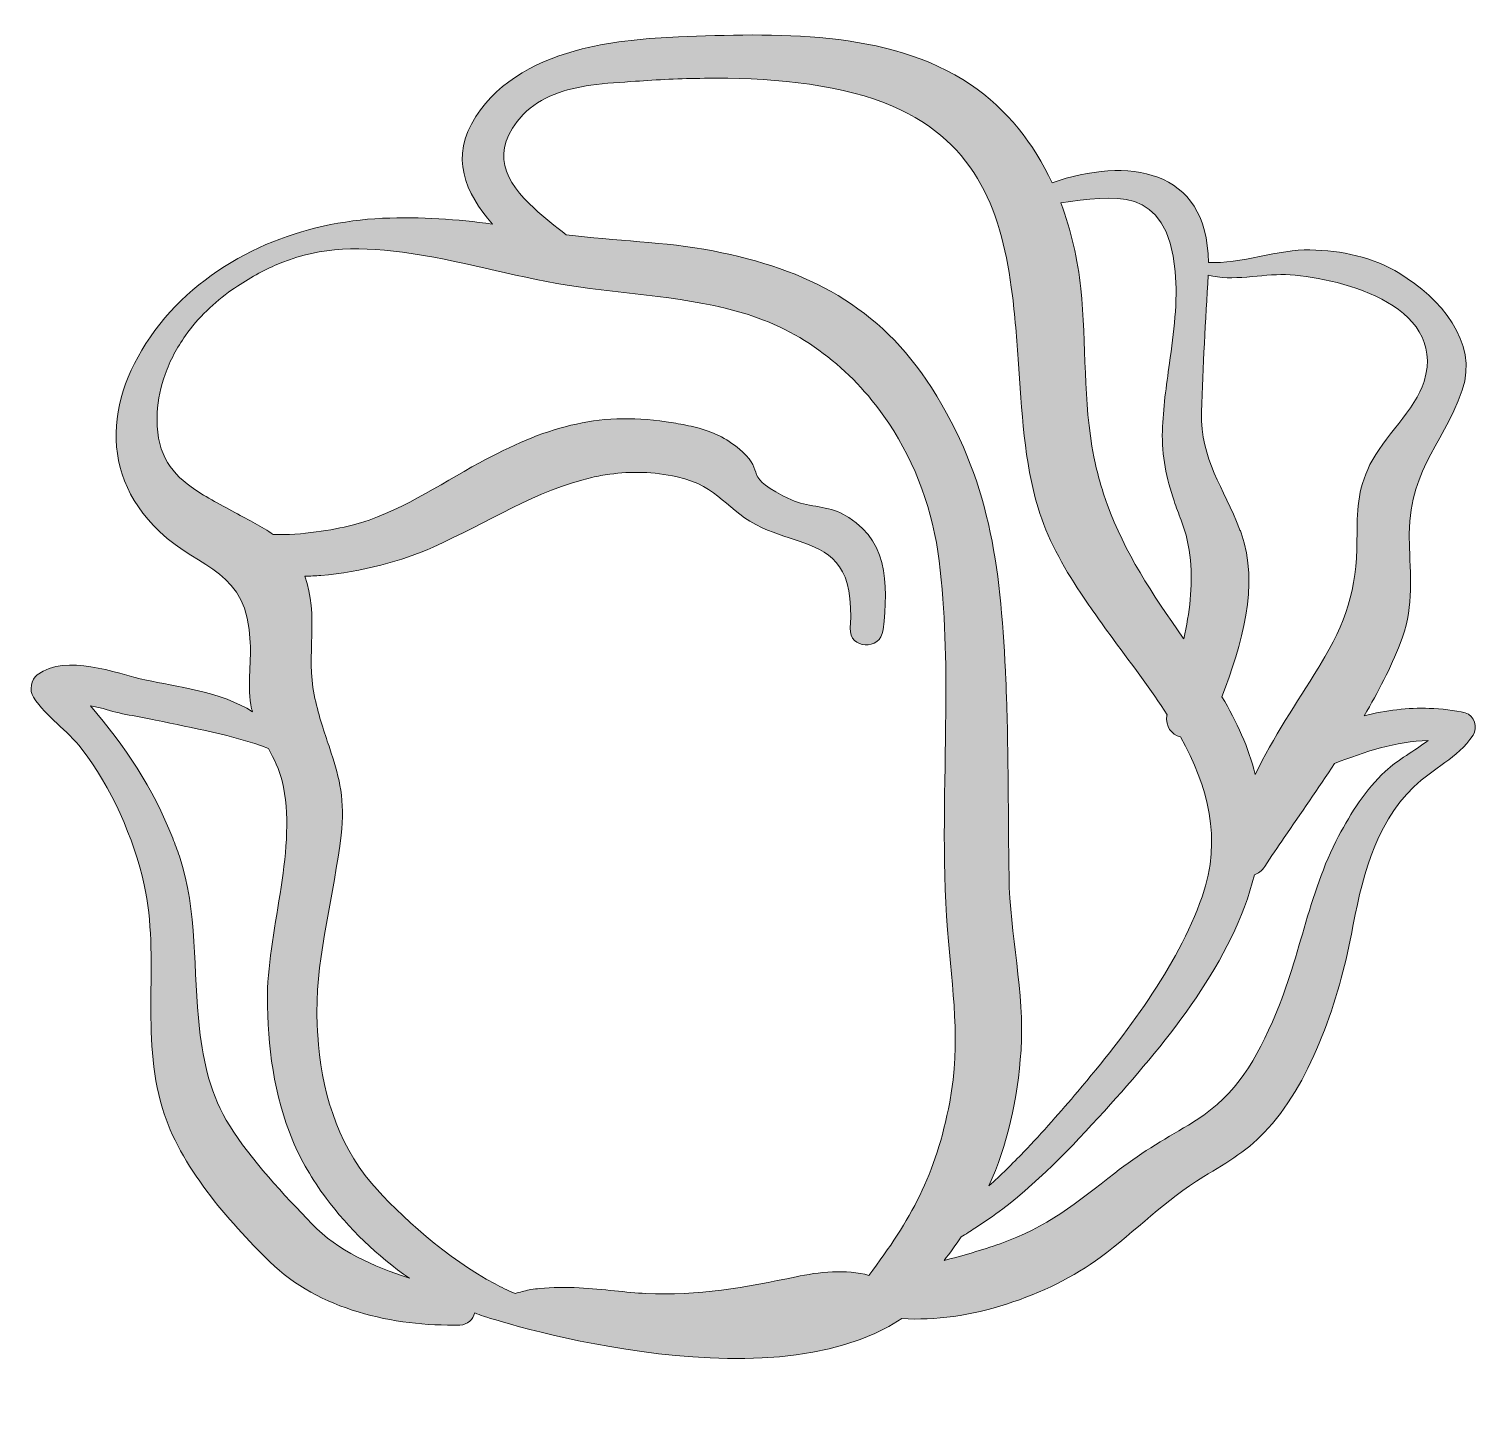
# Model space of a CAD drawing. Extents: x 28 to 2067, y -2033 to -35.
# Drawn here: x 37.5 to 362.8, y -780 to -470.2 of the extents above; entities that cross this region are included whole.
import ezdxf

# ---------------------------------------------------------------- set-up
doc = ezdxf.new("R2010")
doc.units = 0
doc.header["$MEASUREMENT"] = 0
doc.layers.add('Layer 1', color=7, linetype='Continuous', lineweight=0)

msp = doc.modelspace()

# ---------------------------------------------------------------- hatches: boundary and pattern name
at = {"layer": 'Layer 1', "true_color": 0xfe8896, "transparency": 33554687}
h = msp.add_hatch(color=241, dxfattribs=at)
h.dxf.hatch_style = 2
edge = h.paths.add_edge_path()
edge.add_spline(control_points=[(54.17, -622.65), (57.89, -623.92), (62.11, -624.38), (65.93, -625.24), (74.46, -627.07), (83.07, -628.52), (91.26, -631.6), (92.48, -633.95), (93.69, -636.3), (94.31, -638.86), (97.85, -653.67), (91.24, -671.61), (91.03, -686.83), (91.03, -686.83), (91.03, -687.35), (91.03, -687.35), (91.01, -698.31), (92.48, -709.4), (96.69, -719.58), (98.5, -723.92), (101.06, -728.26), (104.16, -732.45), (109.2, -739.2), (115.66, -745.48), (122.85, -750.44), (114.76, -747.73), (106.82, -744.34), (101.01, -738.27), (94.88, -731.91), (87.21, -723.69), (82.55, -716.25), (78.34, -709.47), (76.61, -702.08), (75.76, -694.48), (74.31, -681.56), (75.39, -668.01), (71.26, -655.74), (70.79, -654.37), (70.3, -653.05), (69.78, -651.73), (65.36, -640.41), (58.98, -631.1), (51.36, -622.06), (52.31, -622.26), (53.24, -622.42), (54.17, -622.65)], knot_values=[0, 0, 0, 0, 1, 1, 1, 2, 2, 2, 3, 3, 3, 4, 4, 4, 5, 5, 5, 6, 6, 6, 7, 7, 7, 8, 8, 8, 9, 9, 9, 10, 10, 10, 11, 11, 11, 12, 12, 12, 13, 13, 13, 14, 14, 14, 15, 15, 15, 15], degree=3, periodic=0)
edge = h.paths.add_edge_path()
edge.add_spline(control_points=[(83.72, -578.66), (80.12, -576.7), (76.71, -574.96), (73.87, -572.9), (69.01, -569.36), (65.83, -564.81), (66.3, -556.28), (66.48, -553.28), (67.1, -550.41), (68.05, -547.7), (69.16, -544.57), (70.72, -541.65), (72.63, -538.96), (75.47, -534.98), (79.06, -531.49), (83.04, -528.75), (86.35, -526.47), (89.51, -524.64), (92.63, -523.27), (101.45, -519.37), (110.11, -518.77), (121.35, -520.27), (133.94, -521.95), (145.75, -525.65), (158.26, -527.66), (171.73, -529.83), (185.48, -530.09), (198.63, -534.2), (212.05, -538.39), (222.88, -547.31), (230.4, -558.63), (236.47, -567.75), (240.38, -578.45), (241.72, -589.52), (243.09, -600.81), (243.3, -612.18), (243.19, -623.58), (243.06, -639.84), (242.34, -656.12), (243.58, -672.28), (244.62, -686), (246.66, -697.25), (244.07, -710.95), (241, -727.33), (235.31, -737.34), (225.95, -749.79), (220.99, -748.35), (214.55, -749.05), (209.62, -750.11), (198.32, -752.51), (187.57, -754.4), (175.89, -753.85), (171.67, -753.65), (166.3, -752.9), (160.95, -752.61), (157.9, -752.43), (154.9, -752.46), (152.11, -752.74), (151.44, -752.82), (150.79, -752.87), (150.14, -752.97), (149.06, -753.18), (148.02, -753.44), (147.04, -753.75), (146.89, -753.8), (146.73, -753.83), (146.58, -753.88), (146.47, -753.83), (146.37, -753.75), (146.24, -753.72), (144.87, -753.13), (143.47, -752.48), (142.08, -751.73), (131.53, -746.12), (120.65, -736.43), (114.37, -729.12), (106.49, -719.92), (103.05, -707.79), (102.3, -695.83), (102.2, -694.15), (102.12, -692.47), (102.12, -690.81), (102.09, -677.32), (105.97, -664.32), (107.57, -651.03), (108.48, -643.3), (107.13, -638.11), (105.35, -632.65), (105.12, -631.96), (104.89, -631.28), (104.65, -630.59), (103.57, -627.3), (102.38, -623.84), (101.5, -619.6), (99.69, -610.76), (102.64, -601.66), (99.38, -592.98), (100.59, -592.95), (101.78, -592.88), (103, -592.77), (112.15, -592.05), (121.32, -589.52), (128.2, -586.44), (140.32, -580.96), (151.44, -573.62), (163.82, -570.8), (165.14, -570.52), (166.45, -570.26), (167.8, -570.08), (172.58, -569.41), (177.59, -569.48), (182.92, -570.65), (192.53, -572.77), (193.95, -578.43), (201.99, -582.07), (205.33, -583.57), (208.53, -584.48), (211.35, -585.48), (218.02, -587.89), (222.59, -590.99), (221.77, -604.61), (221.46, -609.39), (228.59, -609.7), (229.13, -605), (230.35, -594.48), (230.3, -584.01), (219.54, -578.76), (216.13, -577.11), (211.97, -577.39), (208.61, -575.84), (197.11, -570.52), (202.87, -569.67), (197.57, -565.04), (194.29, -562.17), (191.6, -560.8), (187.86, -559.77), (187.11, -559.56), (186.33, -559.38), (185.48, -559.2), (185.27, -559.14), (185.06, -559.12), (184.86, -559.07), (183.36, -558.76), (181.91, -558.53), (180.49, -558.29), (164.82, -556.02), (153.04, -559.66), (138.62, -567.49), (129.36, -572.53), (120.34, -578.87), (110, -581.5), (105.48, -582.64), (98.86, -583.75), (92.3, -583.62), (89.82, -581.81), (86.92, -580.44), (83.72, -578.66)], knot_values=[0, 0, 0, 0, 1, 1, 1, 2, 2, 2, 3, 3, 3, 4, 4, 4, 5, 5, 5, 6, 6, 6, 7, 7, 7, 8, 8, 8, 9, 9, 9, 10, 10, 10, 11, 11, 11, 12, 12, 12, 13, 13, 13, 14, 14, 14, 15, 15, 15, 16, 16, 16, 17, 17, 17, 18, 18, 18, 19, 19, 19, 20, 20, 20, 21, 21, 21, 22, 22, 22, 23, 23, 23, 24, 24, 24, 25, 25, 25, 26, 26, 26, 27, 27, 27, 28, 28, 28, 29, 29, 29, 30, 30, 30, 31, 31, 31, 32, 32, 32, 33, 33, 33, 34, 34, 34, 35, 35, 35, 36, 36, 36, 37, 37, 37, 38, 38, 38, 39, 39, 39, 40, 40, 40, 41, 41, 41, 42, 42, 42, 43, 43, 43, 44, 44, 44, 45, 45, 45, 46, 46, 46, 47, 47, 47, 48, 48, 48, 49, 49, 49, 50, 50, 50, 51, 51, 51, 52, 52, 52, 52], degree=3, periodic=0)
edge = h.paths.add_edge_path()
edge.add_spline(control_points=[(148.41, -489.41), (152.32, -485.3), (157.92, -483.62), (163.58, -482.82), (166.97, -482.35), (170.43, -482.15), (173.56, -481.94), (178.39, -481.58), (183.64, -481.32), (189.07, -481.27), (202.9, -481.09), (217.76, -482.25), (229.42, -486.77), (249.53, -494.58), (255.47, -510.35), (257.9, -528.1), (258.62, -533.38), (259.04, -538.8), (259.43, -544.28), (260.2, -555.81), (260.82, -567.39), (263.9, -577.63), (265.89, -584.24), (269.38, -590.58), (273.46, -596.75), (275.84, -600.32), (278.4, -603.86), (280.98, -607.38), (285.09, -612.93), (289.28, -618.44), (292.87, -624.07), (292.87, -624.1), (292.87, -624.13), (292.82, -624.13), (292.38, -626.76), (293.85, -628.42), (295.82, -629.01), (302.02, -640.1), (305.28, -651.7), (300.68, -664.86), (295.1, -680.81), (283.57, -695.77), (272.79, -708.57), (269.04, -713.01), (264.96, -717.67), (260.64, -722.16), (258.13, -724.75), (255.57, -727.31), (252.89, -729.74), (256.97, -720.56), (259.32, -710.53), (260.07, -699.24), (260.92, -686.34), (257.54, -673.26), (257.38, -660.34), (257.2, -646.77), (257.28, -633.35), (256.79, -619.81), (256.74, -617.97), (256.69, -616.11), (256.58, -614.28), (255.37, -590.32), (253.12, -571.22), (239.96, -550.64), (228.33, -532.42), (212.13, -524.07), (190.98, -519.99), (180.05, -517.87), (169.04, -517.79), (158.05, -516.37), (155.62, -514.48), (153.06, -512.52), (150.82, -510.42), (144.46, -504.56), (140.5, -497.71), (148.41, -489.41)], knot_values=[0, 0, 0, 0, 1, 1, 1, 2, 2, 2, 3, 3, 3, 4, 4, 4, 5, 5, 5, 6, 6, 6, 7, 7, 7, 8, 8, 8, 9, 9, 9, 10, 10, 10, 11, 11, 11, 12, 12, 12, 13, 13, 13, 14, 14, 14, 15, 15, 15, 16, 16, 16, 17, 17, 17, 18, 18, 18, 19, 19, 19, 20, 20, 20, 21, 21, 21, 22, 22, 22, 23, 23, 23, 24, 24, 24, 25, 25, 25, 25], degree=3, periodic=0)
edge = h.paths.add_edge_path()
edge.add_spline(control_points=[(294.66, -524.64), (295.28, -531.36), (294.35, -538.29), (293.36, -545.19), (292.67, -550.28), (291.94, -555.35), (291.79, -560.31), (291.61, -566.05), (292.69, -570.96), (294.42, -576.08), (294.89, -577.5), (295.43, -578.92), (296, -580.39), (297.16, -583.39), (297.78, -586.39), (298.09, -589.36), (298.66, -595.28), (297.86, -601.15), (296.59, -607.01), (296.57, -606.96), (296.52, -606.89), (296.46, -606.83), (289.43, -596.86), (283.33, -587.68), (279.41, -576.8), (278.19, -573.44), (277.18, -569.92), (276.41, -566.15), (273.93, -553.69), (274.78, -540.97), (273.49, -528.41), (272.81, -521.93), (271.34, -515.39), (268.99, -509.21), (280.7, -507.71), (292.79, -504.84), (294.66, -524.64)], knot_values=[0, 0, 0, 0, 1, 1, 1, 2, 2, 2, 3, 3, 3, 4, 4, 4, 5, 5, 5, 6, 6, 6, 7, 7, 7, 8, 8, 8, 9, 9, 9, 10, 10, 10, 11, 11, 11, 12, 12, 12, 12], degree=3, periodic=0)
edge = h.paths.add_edge_path()
edge.add_spline(control_points=[(302.07, -525.41), (307.4, -526.91), (314.17, -525.1), (319.37, -525.31), (330.25, -525.73), (355.84, -531.62), (350.51, -549.25), (348.55, -555.6), (341.31, -561.91), (338.36, -567.93), (335.47, -573.8), (335.49, -578.3), (335.44, -584.84), (335.37, -596.06), (333.04, -603.32), (327.2, -612.83), (327.04, -613.09), (326.91, -613.32), (326.76, -613.55), (321.85, -621.41), (316.65, -629.14), (312.62, -637.41), (311.12, -631.34), (308.46, -625.62), (305.15, -620.02), (309.57, -608.36), (313.63, -595.02), (309.44, -583.21), (309.34, -582.92), (309.21, -582.67), (309.1, -582.41), (305.59, -573.05), (300.34, -566.95), (300.57, -556.1), (300.81, -545.86), (301.51, -535.62), (302.07, -525.41)], knot_values=[0, 0, 0, 0, 1, 1, 1, 2, 2, 2, 3, 3, 3, 4, 4, 4, 5, 5, 5, 6, 6, 6, 7, 7, 7, 8, 8, 8, 9, 9, 9, 10, 10, 10, 11, 11, 11, 12, 12, 12, 12], degree=3, periodic=0)
edge = h.paths.add_edge_path()
edge.add_spline(control_points=[(351.42, -629.79), (348.31, -632.19), (344.7, -634.05), (341.78, -636.74), (337.38, -640.82), (334.1, -646.02), (331.31, -651.26), (324.43, -664.32), (322.54, -679.36), (316.47, -692.93), (311.9, -703.09), (307.4, -710.33), (297.63, -716.09), (291.89, -719.42), (286.38, -722.68), (281.14, -726.84), (272.71, -733.43), (265.73, -739.12), (255.39, -742.69), (251.26, -744.13), (247.02, -745.38), (242.81, -746.46), (244.15, -744.75), (245.44, -742.95), (246.66, -741.16), (247.69, -740.54), (248.7, -739.87), (249.73, -739.22), (251.85, -737.85), (253.95, -736.43), (255.96, -734.88), (264.93, -727.98), (272.89, -719.5), (280.16, -711.41), (293.03, -696.99), (307.66, -679.26), (312.44, -659.92), (313.29, -659.67), (314.12, -659.07), (314.76, -658.04), (316.19, -655.89), (317.63, -653.75), (319.13, -651.58), (322.83, -646.15), (326.71, -640.62), (330.43, -634.98), (337.2, -632.27), (344.08, -630.07), (351.42, -629.79)], knot_values=[0, 0, 0, 0, 1, 1, 1, 2, 2, 2, 3, 3, 3, 4, 4, 4, 5, 5, 5, 6, 6, 6, 7, 7, 7, 8, 8, 8, 9, 9, 9, 10, 10, 10, 11, 11, 11, 12, 12, 12, 13, 13, 13, 14, 14, 14, 15, 15, 15, 16, 16, 16, 16], degree=3, periodic=0)
edge = h.paths.add_edge_path()
edge.add_spline(control_points=[(49.39, -631.72), (55.93, -640.23), (61.07, -651.73), (63.37, -662.17), (66.99, -678.64), (62.42, -695.85), (67.46, -712.34), (71.36, -725.21), (82.06, -737.44), (91.57, -746.77), (102.51, -757.52), (119.31, -761.27), (134.2, -760.94), (135.95, -760.91), (137.17, -759.64), (137.53, -758.22), (138.18, -758.48), (138.82, -758.74), (139.49, -758.94), (139.49, -758.94), (202.99, -780), (233.32, -759.46), (248.18, -760.57), (266.25, -754.34), (277.86, -745.76), (285.89, -739.82), (292.33, -732.89), (301.07, -727.64), (306.55, -724.34), (311.22, -721.62), (315.54, -716.81), (325.59, -705.54), (331.38, -687.76), (334.18, -673.26), (336.42, -661.6), (339.16, -648.86), (348.16, -640.23), (352.66, -635.89), (357.9, -633.92), (361.47, -628.6), (362.61, -626.94), (361.86, -624.15), (359.74, -623.63), (357.21, -623.01), (354.47, -622.65), (351.67, -622.6), (346.92, -622.45), (341.93, -623.01), (337.07, -624.25), (340.2, -618.93), (343.02, -613.5), (345.16, -608.02), (348.06, -600.63), (347.56, -594.17), (347.2, -586.57), (346.43, -569.25), (354.29, -564.73), (359.04, -551.19), (362.81, -540.41), (353.98, -530.43), (345.06, -525.08), (338.93, -521.33), (332.03, -519.88), (324.9, -519.75), (318.07, -519.57), (309.21, -522.96), (302.1, -522.57), (301.94, -501.27), (283.8, -498.89), (267.05, -504.69), (262.97, -495.95), (256.94, -488.19), (248.75, -482.66), (230.35, -470.21), (204.42, -471.14), (183.23, -471.99), (176.43, -472.25), (168.86, -472.89), (161.65, -474.68), (152.08, -477.08), (143.19, -481.53), (137.76, -489.85), (131.87, -498.87), (135.36, -507.01), (141.54, -513.96), (133.5, -512.91), (125.59, -512.26), (116.8, -512.67), (107.96, -513.09), (98.97, -515.02), (90.69, -518.57), (82.06, -522.31), (74.18, -527.74), (68.03, -535.03), (55.49, -549.76), (51.98, -568.84), (66.79, -582.92), (76.12, -591.79), (86.53, -591.33), (87.18, -607.82), (87.36, -612.78), (86.43, -617.77), (87.46, -622.7), (87.52, -622.94), (87.59, -623.14), (87.7, -623.4), (80.92, -618.9), (69.94, -617.61), (63.89, -616.29), (56.6, -614.66), (46.11, -610.24), (39.39, -615.05), (38.04, -616.04), (37.53, -618.67), (38.51, -620.09), (41.51, -624.62), (46.03, -627.36), (49.39, -631.72)], knot_values=[0, 0, 0, 0, 1, 1, 1, 2, 2, 2, 3, 3, 3, 4, 4, 4, 5, 5, 5, 6, 6, 6, 7, 7, 7, 8, 8, 8, 9, 9, 9, 10, 10, 10, 11, 11, 11, 12, 12, 12, 13, 13, 13, 14, 14, 14, 15, 15, 15, 16, 16, 16, 17, 17, 17, 18, 18, 18, 19, 19, 19, 20, 20, 20, 21, 21, 21, 22, 22, 22, 23, 23, 23, 24, 24, 24, 25, 25, 25, 26, 26, 26, 27, 27, 27, 28, 28, 28, 29, 29, 29, 30, 30, 30, 31, 31, 31, 32, 32, 32, 33, 33, 33, 34, 34, 34, 35, 35, 35, 36, 36, 36, 37, 37, 37, 38, 38, 38, 39, 39, 39, 39], degree=3, periodic=0)

# ---------------------------------------------------------------- linework, layer by layer
at = {"layer": 'Layer 1'}
for points, knots in [([(49.39, -631.72), (55.93, -640.23), (61.07, -651.73), (63.37, -662.17), (66.99, -678.64), (62.42, -695.85), (67.46, -712.34), (71.36, -725.21), (82.06, -737.44), (91.57, -746.77), (102.51, -757.52), (119.31, -761.27), (134.2, -760.94), (135.95, -760.91), (137.17, -759.64), (137.53, -758.22), (138.18, -758.48), (138.82, -758.74), (139.49, -758.94), (139.49, -758.94), (202.99, -780), (233.32, -759.46), (248.18, -760.57), (266.25, -754.34), (277.86, -745.76), (285.89, -739.82), (292.33, -732.89), (301.07, -727.64), (306.55, -724.34), (311.22, -721.62), (315.54, -716.81), (325.59, -705.54), (331.38, -687.76), (334.18, -673.26), (336.42, -661.6), (339.16, -648.86), (348.16, -640.23), (352.66, -635.89), (357.9, -633.92), (361.47, -628.6), (362.61, -626.94), (361.86, -624.15), (359.74, -623.63), (357.21, -623.01), (354.47, -622.65), (351.67, -622.6), (346.92, -622.45), (341.93, -623.01), (337.07, -624.25), (340.2, -618.93), (343.02, -613.5), (345.16, -608.02), (348.06, -600.63), (347.56, -594.17), (347.2, -586.57), (346.43, -569.25), (354.29, -564.73), (359.04, -551.19), (362.81, -540.41), (353.98, -530.43), (345.06, -525.08), (338.93, -521.33), (332.03, -519.88), (324.9, -519.75), (318.07, -519.57), (309.21, -522.96), (302.1, -522.57), (301.94, -501.27), (283.8, -498.89), (267.05, -504.69), (262.97, -495.95), (256.94, -488.19), (248.75, -482.66), (230.35, -470.21), (204.42, -471.14), (183.23, -471.99), (176.43, -472.25), (168.86, -472.89), (161.65, -474.68), (152.08, -477.08), (143.19, -481.53), (137.76, -489.85), (131.87, -498.87), (135.36, -507.01), (141.54, -513.96), (133.5, -512.91), (125.59, -512.26), (116.8, -512.67), (107.96, -513.09), (98.97, -515.02), (90.69, -518.57), (82.06, -522.31), (74.18, -527.74), (68.03, -535.03), (55.49, -549.76), (51.98, -568.84), (66.79, -582.92), (76.12, -591.79), (86.53, -591.33), (87.18, -607.82), (87.36, -612.78), (86.43, -617.77), (87.46, -622.7), (87.52, -622.94), (87.59, -623.14), (87.7, -623.4), (80.92, -618.9), (69.94, -617.61), (63.89, -616.29), (56.6, -614.66), (46.11, -610.24), (39.39, -615.05), (38.04, -616.04), (37.53, -618.67), (38.51, -620.09), (41.51, -624.62), (46.03, -627.36), (49.39, -631.72)], [0, 0, 0, 0, 1, 1, 1, 2, 2, 2, 3, 3, 3, 4, 4, 4, 5, 5, 5, 6, 6, 6, 7, 7, 7, 8, 8, 8, 9, 9, 9, 10, 10, 10, 11, 11, 11, 12, 12, 12, 13, 13, 13, 14, 14, 14, 15, 15, 15, 16, 16, 16, 17, 17, 17, 18, 18, 18, 19, 19, 19, 20, 20, 20, 21, 21, 21, 22, 22, 22, 23, 23, 23, 24, 24, 24, 25, 25, 25, 26, 26, 26, 27, 27, 27, 28, 28, 28, 29, 29, 29, 30, 30, 30, 31, 31, 31, 32, 32, 32, 33, 33, 33, 34, 34, 34, 35, 35, 35, 36, 36, 36, 37, 37, 37, 38, 38, 38, 39, 39, 39, 39]), ([(148.41, -489.41), (152.32, -485.3), (157.92, -483.62), (163.58, -482.82), (166.97, -482.35), (170.43, -482.15), (173.56, -481.94), (178.39, -481.58), (183.64, -481.32), (189.07, -481.27), (202.9, -481.09), (217.76, -482.25), (229.42, -486.77), (249.53, -494.58), (255.47, -510.35), (257.9, -528.1), (258.62, -533.38), (259.04, -538.8), (259.43, -544.28), (260.2, -555.81), (260.82, -567.39), (263.9, -577.63), (265.89, -584.24), (269.38, -590.58), (273.46, -596.75), (275.84, -600.32), (278.4, -603.86), (280.98, -607.38), (285.09, -612.93), (289.28, -618.44), (292.87, -624.07), (292.87, -624.1), (292.87, -624.13), (292.82, -624.13), (292.38, -626.76), (293.85, -628.42), (295.82, -629.01), (302.02, -640.1), (305.28, -651.7), (300.68, -664.86), (295.1, -680.81), (283.57, -695.77), (272.79, -708.57), (269.04, -713.01), (264.96, -717.67), (260.64, -722.16), (258.13, -724.75), (255.57, -727.31), (252.89, -729.74), (256.97, -720.56), (259.32, -710.53), (260.07, -699.24), (260.92, -686.34), (257.54, -673.26), (257.38, -660.34), (257.2, -646.77), (257.28, -633.35), (256.79, -619.81), (256.74, -617.97), (256.69, -616.11), (256.58, -614.28), (255.37, -590.32), (253.12, -571.22), (239.96, -550.64), (228.33, -532.42), (212.13, -524.07), (190.98, -519.99), (180.05, -517.87), (169.04, -517.79), (158.05, -516.37), (155.62, -514.48), (153.06, -512.52), (150.82, -510.42), (144.46, -504.56), (140.5, -497.71), (148.41, -489.41)], [0, 0, 0, 0, 1, 1, 1, 2, 2, 2, 3, 3, 3, 4, 4, 4, 5, 5, 5, 6, 6, 6, 7, 7, 7, 8, 8, 8, 9, 9, 9, 10, 10, 10, 11, 11, 11, 12, 12, 12, 13, 13, 13, 14, 14, 14, 15, 15, 15, 16, 16, 16, 17, 17, 17, 18, 18, 18, 19, 19, 19, 20, 20, 20, 21, 21, 21, 22, 22, 22, 23, 23, 23, 24, 24, 24, 25, 25, 25, 25]), ([(294.66, -524.64), (295.28, -531.36), (294.35, -538.29), (293.36, -545.19), (292.67, -550.28), (291.94, -555.35), (291.79, -560.31), (291.61, -566.05), (292.69, -570.96), (294.42, -576.08), (294.89, -577.5), (295.43, -578.92), (296, -580.39), (297.16, -583.39), (297.78, -586.39), (298.09, -589.36), (298.66, -595.28), (297.86, -601.15), (296.59, -607.01), (296.57, -606.96), (296.52, -606.89), (296.46, -606.83), (289.43, -596.86), (283.33, -587.68), (279.41, -576.8), (278.19, -573.44), (277.18, -569.92), (276.41, -566.15), (273.93, -553.69), (274.78, -540.97), (273.49, -528.41), (272.81, -521.93), (271.34, -515.39), (268.99, -509.21), (280.7, -507.71), (292.79, -504.84), (294.66, -524.64)], [0, 0, 0, 0, 1, 1, 1, 2, 2, 2, 3, 3, 3, 4, 4, 4, 5, 5, 5, 6, 6, 6, 7, 7, 7, 8, 8, 8, 9, 9, 9, 10, 10, 10, 11, 11, 11, 12, 12, 12, 12]), ([(83.72, -578.66), (80.12, -576.7), (76.71, -574.96), (73.87, -572.9), (69.01, -569.36), (65.83, -564.81), (66.3, -556.28), (66.48, -553.28), (67.1, -550.41), (68.05, -547.7), (69.16, -544.57), (70.72, -541.65), (72.63, -538.96), (75.47, -534.98), (79.06, -531.49), (83.04, -528.75), (86.35, -526.47), (89.51, -524.64), (92.63, -523.27), (101.45, -519.37), (110.11, -518.77), (121.35, -520.27), (133.94, -521.95), (145.75, -525.65), (158.26, -527.66), (171.73, -529.83), (185.48, -530.09), (198.63, -534.2), (212.05, -538.39), (222.88, -547.31), (230.4, -558.63), (236.47, -567.75), (240.38, -578.45), (241.72, -589.52), (243.09, -600.81), (243.3, -612.18), (243.19, -623.58), (243.06, -639.84), (242.34, -656.12), (243.58, -672.28), (244.62, -686), (246.66, -697.25), (244.07, -710.95), (241, -727.33), (235.31, -737.34), (225.95, -749.79), (220.99, -748.35), (214.55, -749.05), (209.62, -750.11), (198.32, -752.51), (187.57, -754.4), (175.89, -753.85), (171.67, -753.65), (166.3, -752.9), (160.95, -752.61), (157.9, -752.43), (154.9, -752.46), (152.11, -752.74), (151.44, -752.82), (150.79, -752.87), (150.14, -752.97), (149.06, -753.18), (148.02, -753.44), (147.04, -753.75), (146.89, -753.8), (146.73, -753.83), (146.58, -753.88), (146.47, -753.83), (146.37, -753.75), (146.24, -753.72), (144.87, -753.13), (143.47, -752.48), (142.08, -751.73), (131.53, -746.12), (120.65, -736.43), (114.37, -729.12), (106.49, -719.92), (103.05, -707.79), (102.3, -695.83), (102.2, -694.15), (102.12, -692.47), (102.12, -690.81), (102.09, -677.32), (105.97, -664.32), (107.57, -651.03), (108.48, -643.3), (107.13, -638.11), (105.35, -632.65), (105.12, -631.96), (104.89, -631.28), (104.65, -630.59), (103.57, -627.3), (102.38, -623.84), (101.5, -619.6), (99.69, -610.76), (102.64, -601.66), (99.38, -592.98), (100.59, -592.95), (101.78, -592.88), (103, -592.77), (112.15, -592.05), (121.32, -589.52), (128.2, -586.44), (140.32, -580.96), (151.44, -573.62), (163.82, -570.8), (165.14, -570.52), (166.45, -570.26), (167.8, -570.08), (172.58, -569.41), (177.59, -569.48), (182.92, -570.65), (192.53, -572.77), (193.95, -578.43), (201.99, -582.07), (205.33, -583.57), (208.53, -584.48), (211.35, -585.48), (218.02, -587.89), (222.59, -590.99), (221.77, -604.61), (221.46, -609.39), (228.59, -609.7), (229.13, -605), (230.35, -594.48), (230.3, -584.01), (219.54, -578.76), (216.13, -577.11), (211.97, -577.39), (208.61, -575.84), (197.11, -570.52), (202.87, -569.67), (197.57, -565.04), (194.29, -562.17), (191.6, -560.8), (187.86, -559.77), (187.11, -559.56), (186.33, -559.38), (185.48, -559.2), (185.27, -559.14), (185.06, -559.12), (184.86, -559.07), (183.36, -558.76), (181.91, -558.53), (180.49, -558.29), (164.82, -556.02), (153.04, -559.66), (138.62, -567.49), (129.36, -572.53), (120.34, -578.87), (110, -581.5), (105.48, -582.64), (98.86, -583.75), (92.3, -583.62), (89.82, -581.81), (86.92, -580.44), (83.72, -578.66)], [0, 0, 0, 0, 1, 1, 1, 2, 2, 2, 3, 3, 3, 4, 4, 4, 5, 5, 5, 6, 6, 6, 7, 7, 7, 8, 8, 8, 9, 9, 9, 10, 10, 10, 11, 11, 11, 12, 12, 12, 13, 13, 13, 14, 14, 14, 15, 15, 15, 16, 16, 16, 17, 17, 17, 18, 18, 18, 19, 19, 19, 20, 20, 20, 21, 21, 21, 22, 22, 22, 23, 23, 23, 24, 24, 24, 25, 25, 25, 26, 26, 26, 27, 27, 27, 28, 28, 28, 29, 29, 29, 30, 30, 30, 31, 31, 31, 32, 32, 32, 33, 33, 33, 34, 34, 34, 35, 35, 35, 36, 36, 36, 37, 37, 37, 38, 38, 38, 39, 39, 39, 40, 40, 40, 41, 41, 41, 42, 42, 42, 43, 43, 43, 44, 44, 44, 45, 45, 45, 46, 46, 46, 47, 47, 47, 48, 48, 48, 49, 49, 49, 50, 50, 50, 51, 51, 51, 52, 52, 52, 52]), ([(302.07, -525.41), (307.4, -526.91), (314.17, -525.1), (319.37, -525.31), (330.25, -525.73), (355.84, -531.62), (350.51, -549.25), (348.55, -555.6), (341.31, -561.91), (338.36, -567.93), (335.47, -573.8), (335.49, -578.3), (335.44, -584.84), (335.37, -596.06), (333.04, -603.32), (327.2, -612.83), (327.04, -613.09), (326.91, -613.32), (326.76, -613.55), (321.85, -621.41), (316.65, -629.14), (312.62, -637.41), (311.12, -631.34), (308.46, -625.62), (305.15, -620.02), (309.57, -608.36), (313.63, -595.02), (309.44, -583.21), (309.34, -582.92), (309.21, -582.67), (309.1, -582.41), (305.59, -573.05), (300.34, -566.95), (300.57, -556.1), (300.81, -545.86), (301.51, -535.62), (302.07, -525.41)], [0, 0, 0, 0, 1, 1, 1, 2, 2, 2, 3, 3, 3, 4, 4, 4, 5, 5, 5, 6, 6, 6, 7, 7, 7, 8, 8, 8, 9, 9, 9, 10, 10, 10, 11, 11, 11, 12, 12, 12, 12]), ([(54.17, -622.65), (57.89, -623.92), (62.11, -624.38), (65.93, -625.24), (74.46, -627.07), (83.07, -628.52), (91.26, -631.6), (92.48, -633.95), (93.69, -636.3), (94.31, -638.86), (97.85, -653.67), (91.24, -671.61), (91.03, -686.83), (91.03, -686.83), (91.03, -687.35), (91.03, -687.35), (91.01, -698.31), (92.48, -709.4), (96.69, -719.58), (98.5, -723.92), (101.06, -728.26), (104.16, -732.45), (109.2, -739.2), (115.66, -745.48), (122.85, -750.44), (114.76, -747.73), (106.82, -744.34), (101.01, -738.27), (94.88, -731.91), (87.21, -723.69), (82.55, -716.25), (78.34, -709.47), (76.61, -702.08), (75.76, -694.48), (74.31, -681.56), (75.39, -668.01), (71.26, -655.74), (70.79, -654.37), (70.3, -653.05), (69.78, -651.73), (65.36, -640.41), (58.98, -631.1), (51.36, -622.06), (52.31, -622.26), (53.24, -622.42), (54.17, -622.65)], [0, 0, 0, 0, 1, 1, 1, 2, 2, 2, 3, 3, 3, 4, 4, 4, 5, 5, 5, 6, 6, 6, 7, 7, 7, 8, 8, 8, 9, 9, 9, 10, 10, 10, 11, 11, 11, 12, 12, 12, 13, 13, 13, 14, 14, 14, 15, 15, 15, 15]), ([(351.42, -629.79), (348.31, -632.19), (344.7, -634.05), (341.78, -636.74), (337.38, -640.82), (334.1, -646.02), (331.31, -651.26), (324.43, -664.32), (322.54, -679.36), (316.47, -692.93), (311.9, -703.09), (307.4, -710.33), (297.63, -716.09), (291.89, -719.42), (286.38, -722.68), (281.14, -726.84), (272.71, -733.43), (265.73, -739.12), (255.39, -742.69), (251.26, -744.13), (247.02, -745.38), (242.81, -746.46), (244.15, -744.75), (245.44, -742.95), (246.66, -741.16), (247.69, -740.54), (248.7, -739.87), (249.73, -739.22), (251.85, -737.85), (253.95, -736.43), (255.96, -734.88), (264.93, -727.98), (272.89, -719.5), (280.16, -711.41), (293.03, -696.99), (307.66, -679.26), (312.44, -659.92), (313.29, -659.67), (314.12, -659.07), (314.76, -658.04), (316.19, -655.89), (317.63, -653.75), (319.13, -651.58), (322.83, -646.15), (326.71, -640.62), (330.43, -634.98), (337.2, -632.27), (344.08, -630.07), (351.42, -629.79)], [0, 0, 0, 0, 1, 1, 1, 2, 2, 2, 3, 3, 3, 4, 4, 4, 5, 5, 5, 6, 6, 6, 7, 7, 7, 8, 8, 8, 9, 9, 9, 10, 10, 10, 11, 11, 11, 12, 12, 12, 13, 13, 13, 14, 14, 14, 15, 15, 15, 16, 16, 16, 16])]:
    msp.add_open_spline(points, degree=3, knots=knots, dxfattribs=at)

doc.saveas('drawing.dxf')
